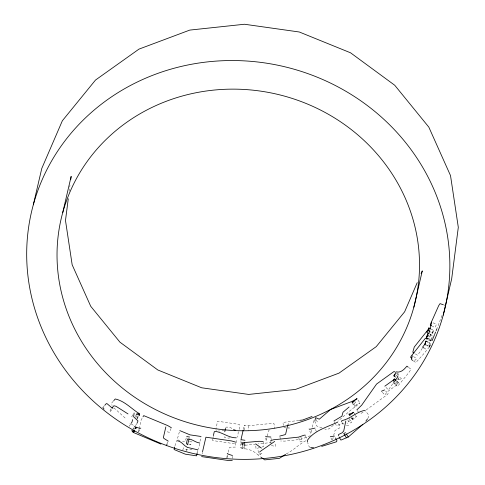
<?xml version="1.0" encoding="UTF-8"?>
<svg xmlns="http://www.w3.org/2000/svg" width="485" height="485" viewBox="0 0 485 485"><rect width="100%" height="100%" fill="white"/><g stroke="black" fill="none" stroke-linecap="round" stroke-linejoin="round"><path stroke-width="0.36" stroke-dasharray="2.42 1.82" d="M261.948 453.105L258.523 455.409C254.079 451.026 248.666 448.68 242.609 448.661L242.609 443.69M244.107 444.763L244.143 449.025L244.416 447.837L242.221 447.588L242.233 444.03M242.609 448.661L240.772 447.849L240.809 444.296M240.942 441.817L240.96 440.392M244.288 430.128L244.349 425.157L248.362 425.745L273 423.296L273.964 423.593L274.668 428.546M232.357 458.367L232.436 456.239M235.558 442.817L235.401 447.079L230.169 447.188L229.369 447.637L228.211 452.608M238.226 431.705L237.783 437.203M236.134 442.781L236.274 439.234M239.305 429.413L239.493 424.442L217.504 421.229L215.977 429.195M226.889 458.289L227.125 454.748M69.24 191.32L70.004 185.343M212.806 439.143L212.582 440.544L235.868 443.933M212.915 438.44L213.248 436.342M202.13 453.808L202.403 452.42M199.668 443.733L198.468 449.116M197.437 451.929L197.741 450.547M199.99 441.326L200.911 437.179M138.437 431.674L138.952 429.467M139.122 428.728L141.177 419.901L142.632 417.452M227.053 457.579L228.047 453.317M243.337 429.516L244.349 425.157M311.649 430.08L310.788 433.76L309.594 430.353M312.334 427.133L313.698 421.253L312.983 419.21M332.625 439.883L333.474 436.227M333.644 435.494L335.02 430.51L339.882 427.77L340.149 426.618L338.415 423.417M353.322 403.75L355.256 406.854L359.87 402.877L355.584 405.454L355.256 406.854L352.353 408.758L337.803 421.35M395.39 383.241L397.021 384.769L398.682 382.701L398.07 382.562L397.318 383.502L397.021 384.769L386.903 392.086L384.92 395.063L382.398 392.353M397.348 379.494L398.209 379.664L398.676 377.651L395.96 375.111M428.976 344.865L429.413 342.998L431.656 338.76M430.904 328.969L433.56 330.394L432.662 333.062L429.377 337.372M186.034 451.377L186.804 448.649M186.282 437.919L185.264 441.314L182.566 441.392M182.821 450.013L184.045 445.945M179.359 431.953L177.328 439.077L177.843 439.81L179.789 440.78M174.964 445.776L176.37 441.756M441.999 315.474L437.209 327.999M171.09 428.364L169.514 432.317L165.931 431.565M167.44 443.102L167.968 441.78M433.56 330.394L432.662 333.062L430.674 331.976M367.842 418.428L368.788 416.294L368.624 414.942L365.896 411.462M422.271 348.23L420.21 351.752L417.427 355.208L414.645 353.468M138.631 431.795L140.08 429.34M136.788 419.361L139.049 415.724M135.473 425.715L136.606 423.896M137.012 415.554L135.867 417.361L136.825 418.076L138.334 415.657M136.922 418.676L139.183 415.045M133.163 429.498L133.927 428.291M132.92 428.873L133.69 427.673M135.054 416.627L135.824 415.427M132.926 414.772L131.344 417.149L131.75 416.773L132.672 416.973M129.234 426.218L130.817 423.841M355.547 415.348L356.348 416.573L355.426 417.567L352.201 419.98L346.793 422.035M392.65 383.877L388.43 389.928L385.345 386.721M397.791 378.882L398.676 377.651M429.383 336.499L432.929 331.922L430.941 330.837M413.365 360.87L415.833 362.574L423.217 354.42L429.437 346.908L426.794 345.466M111.21 408.788L110.277 409.88L109.768 412.086L112.102 409.358M113.296 401.198L111.423 403.381L112.09 405.484M225.701 427.709L226.228 427.133L227.204 427.073L230.672 427.673L233.709 429.661M103.39 406.757L104.372 405.709M333.322 425.224L329.406 428.613L326.66 429.649L324.647 428.898M271.545 441.962L267.223 442.957L258.359 443.872M269.442 429.91L268.648 430.522L266.168 441.174L265.768 437.634M366.151 409.989L387.297 394.638L388.188 393.656L385.605 390.995M363.089 412.189L359.767 414.111M286.223 453.911C293.637 450.419 299.045 443.957 306.356 440.495M240.772 447.849L242.221 447.588M344.089 423.059L336.457 425.672L335.608 424.229M310.37 435.76L300.609 439.404L284.762 441.107L280.706 440.998M192.115 449.207L189.52 450.013L187.471 449.862L185.434 449.092L185.046 448.176M230.12 437.797L228.829 438.131L225.47 437.743L224.67 437.476L224.24 436.7M224.367 430.159L220.335 431.104M262.039 447.037L263.785 446.388L263.331 442.132M259.608 447.479L256.019 448.837L255.777 445.285M346.332 425.533L348.454 425.369L346.945 422.865M129.853 423.769L130.374 423.696M398.209 379.664L401.95 379.221L399.131 376.778M351.376 418.585L352.559 418.458L356.348 416.573M298.887 420.434L283.21 422.387L282.894 422.653L283.428 425.466M240.906 444.654L245.022 445.248L255.395 444.175M285.926 427.916L283.828 427.576M189.556 441.793L193.012 441.92M288.041 427.831L289.199 428.358L288.745 426.254M218.523 430.935L219.729 431.05M442.89 304.622L445.036 305.368M321.961 427.897L316.596 425.897L315.068 421.841M433.05 322.798L436.445 324.441L434.966 327.551L432.28 326.187M430.08 339.579L432.099 340.591M430.104 334.426L432.784 335.814L431.013 339.555L429.88 338.603M428.637 342.489L430.632 343.55M131.277 423.975L135.097 426.321M310.194 447.334L309.169 446.782L307.702 442.708M429.589 339.852L430.91 340.573M428.564 339.967L430.547 341.058M430.019 334.038L431.329 334.771M426.715 345.005L428.685 346.108M423.841 347.915L427.115 349.77M413.535 356.548L416.615 358.688L414.99 360.331L412.99 358.997M271.327 445.588L275.504 446.376L274.91 442.847M408.709 367.515L411.11 369.303L408.285 373.268L397.542 386.442L395.251 384.387M125.1 417.997L113.987 407.891M396.487 380.695L398.682 382.701M397.1 372.874L399.834 375.402M396.433 381.046L398.07 382.562M395.687 381.974L397.318 383.502M396.397 373.365L398.561 375.408M215.873 429.898L216.431 430.474M357.275 410.48L358.936 412.899M357.851 399.822L359.87 402.877M353.941 412.899L355.141 414.736M354.468 400.859L356.814 404.575M351.74 417.621L352.904 419.483M353.65 402.35L355.584 405.454M351.783 417.215L352.559 418.458L352.201 419.98L351.043 418.118M348.909 418.173L351.613 422.52L349.709 423.126L347.43 419.379M352.025 402.744L354.723 407.103M341.955 422.362L343.768 425.527M334.28 421.641L335.274 423.581M330.964 438.016L331.958 439.962M315.523 429.443L316.572 432.141M316.402 419.658L317.42 422.368M305.586 435.851L306.732 439.271M300.864 437.046L302.125 441.174L300.015 441.962L298.596 437.13M288.132 423.453L288.587 425.557M279.906 436.779L280.439 439.592M270.715 441.35L271.224 444.884M270.939 437.719L271.345 440.55M259.863 452.457L260.293 456.712M258.075 450.438L258.523 455.409M248.362 425.745L248.399 430.722M245.01 443.823L245.022 445.248M244.385 443.569L244.416 447.837M190.975 444.509L188.386 444.036L190.975 444.509"/><path stroke-width="0.73" d="M431.692 322.137L428.861 333.953M68.276 198.795L65.487 220.469L72.162 264.78L90.731 306.29L119.934 342.161L157.783 369.958L201.687 387.788L248.66 394.426L295.504 389.425L339.021 373.123L376.251 346.636L404.654 311.77L417.209 282.67M70.774 179.365L71.162 176.376L62.71 212.691M197.28 452.62L196.552 455.845L185.349 454.178L174.091 449.534L174.673 447.024M33.319 204.779L41.771 168.465L62.359 120.747L95.521 80.037L138.977 49.118L189.787 30.088L244.47 24.25L299.306 31.998L350.564 52.81L394.741 85.257L428.831 127.137L450.516 175.594L458.307 227.326L451.68 278.802L443.229 315.123A212.272 198.698 13.1 0 1 90.258 398.324A212.272 198.698 13.1 0 1 181.329 66.409A212.272 198.698 13.1 0 1 443.229 315.123M134.115 412.99L133.618 416.779L138.001 420.944L136.982 423.29M136.346 427.255L136.109 428.273L134.46 426.473L136.346 427.255L135.588 428.461M139.462 413.838L139.425 415.124L139.462 413.838C131.617 408.885 124.596 400.956 115.26 398.973L113.769 400.652M165.846 426.927L163.366 437.585L163.851 438.379L168.228 441.12M202.536 451.723L205.919 437.197L231.618 440.956L235.583 442.108M213.358 435.639L214.237 431.886L214.976 431.359C222.379 432.123 228.441 437.949 236.328 437.816M224.755 431.765L225.543 428.382M243.167 430.237L240.972 439.683L244.98 440.271M244.379 442.86L244.1 444.054L240.821 442.878L258.875 441.301L263.258 441.423M287.799 424.872L285.653 434.105L284.871 434.718L279.772 436.076M314.813 421.168L315.638 417.633L319.282 419.204L330.631 409.479L352.88 401.107L357.045 398.597L352.025 402.744M338.348 435.682L338.621 434.505L342.216 432.735L343.738 430.959L345.817 420.986M341.598 421.726L341.864 420.58C350.097 419.004 355.996 412.244 364.144 410.498L365.441 410.886M349.855 414.111L349.497 415.633C356.76 409.455 353.401 413.293 348.697 414.226M352.553 402.508L352.88 401.107M394.832 379.185L394.25 379.021L393.517 379.943L393.22 381.204L394.832 379.185L395.936 380.191M395.493 377.118L394.408 376.099L396.009 371.868C401.046 373.02 404.047 369.473 406.909 366.175L408.109 367.072M413.838 307.211A181.833 170.205 13.1 0 0 189.496 94.163A181.833 170.205 13.1 0 0 111.483 378.482A181.833 170.205 13.1 0 0 413.838 307.211L422.289 270.891L421.095 273.661M427.606 338.772L426.285 338.051L428.097 333.389L425.927 338.518L427.243 339.245M430.237 328.618L428.91 327.902L428.031 330.54L426.727 332.207L428.704 333.304M428.91 327.902L428.031 330.54L430.013 331.619M427.97 342.137L425.975 341.076L424.811 344.386L422.538 347.169L423.841 347.915M429.807 345.508L429.437 346.908L430.353 344.75M189.083 439.143L187.531 444.787L186.434 443.411L187.38 439.361L187.883 438.876C192.357 438.949 195.358 442.611 199.82 443.035M132.623 419.61L132.005 422.059L131.211 423.247M427.667 337.014L428.4 335.159M166.391 445.739L167.179 443.757M434.803 334.013L435.615 331.995M436.154 330.649L436.961 328.636M434.554 334.626L432.099 340.591M425.975 341.076L424.811 344.386L426.133 345.108M142.99 416.833L143.718 415.609L167.671 425.563L171.357 427.703M134.46 430.28L133.466 432.505L160.996 444.102M134.6 430.692L133.466 432.505L131.768 430.68L132.393 430.698M132.829 431.996L133.969 430.183M134.727 428.976L135.491 427.77M137.77 414.348L138.534 413.141M136.206 414.827L136.982 413.626L139.183 415.045M394.875 374.093L393.571 375.911L394.408 376.099M365.866 421.125L367.448 418.967M274.674 441.441L259.79 451.747M428.297 329.394L414.269 347.024L412.802 352.177L414.026 353.038M425.309 338.366L411.268 356.032L410.559 357.251L411.771 358.124M356.857 409.873L361.683 405.181L376.572 384.059L393.941 371.565L394.772 371.831M112.15 407.703L113.908 405.751L116.048 406.309L128.01 413.923M104.863 405.181L106.336 403.599L107.167 403.775L112.041 407.921L113.035 408.267M362.859 424.399L348.236 437.046L340.882 440.113L339.076 436.949M349.103 406.994L342.998 412.226L341.913 416.197L333.947 420.992M384.829 386.187L393.517 379.943M270.612 440.641L273.437 439.792L298.596 437.13L304.107 435.178L305.356 435.166M285.604 454.318L279.421 458.337L264.731 459.883L260.845 457.106M232.279 460.495L227.95 460.447L201.59 456.591M176.607 441.089L177.304 440.707C181.517 441.32 183.621 445.46 187.192 447.285M345.526 432.693L343.774 433.469L346.442 437.84M337.718 422.138C327.181 427.067 314.08 430.504 307.248 440.513L307.46 442.029M312.031 416.488L302.567 420.046L299.627 420.356M140.808 428.116L139.904 428.394L136.74 427.37M334.474 436.07L330.297 436.724M321.676 446.394L336.638 441.726L336.911 440.55L335.517 437.991M310.709 447.613L313.559 447.764M201.063 436.482L190.078 434.875L179.82 430.613M186.689 436.561L189.574 437.033M197.898 449.856L187.568 447.431M384.569 389.928L381.386 391.268M315.001 428.097L309.733 429.31L309.121 428.989M233.709 429.661L235.571 430.286M442.89 304.622L440.034 303.628L438.695 305.647L430.541 323.974L430.268 325.156L431.608 325.841M427.382 338.221L429.407 339.239M270.842 437.015L266.138 436.688L265.61 436.215M412.747 360.44L411.516 359.585L412.305 355.693M261.427 448.134L255.674 443.86M394.705 383.877L393.608 382.871L397.524 377.203L398.003 375.802M394.25 379.021L395.342 380.034M232.46 455.53L227.744 453.972L227.216 453.329M104.032 409.079L102.899 407.285M346.302 433.936L348.236 437.046"/></g></svg>
